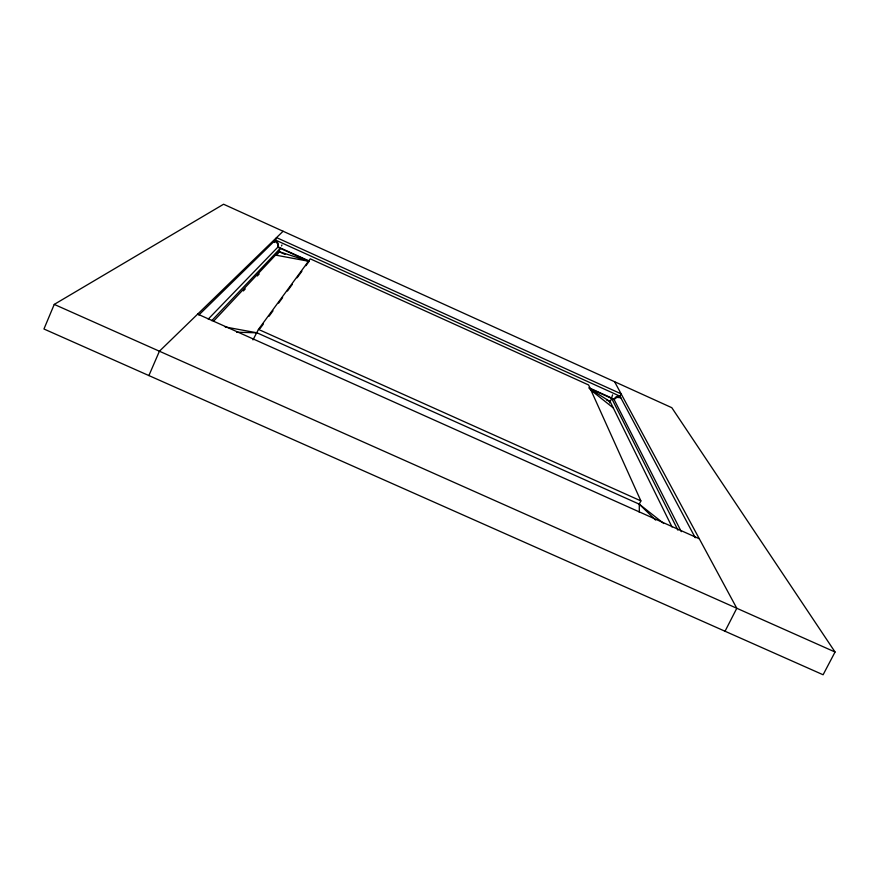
<?xml version="1.0" encoding="UTF-8"?>
<svg xmlns="http://www.w3.org/2000/svg" width="879" height="879" viewBox="0 0 879 879"><rect width="100%" height="100%" fill="white"/><g stroke="black" fill="none" stroke-linecap="round" stroke-linejoin="round"><path stroke-width="1.32" d="M612.63 394.836L611.905 396.868M54.245 304.398L43.95 328.999L823.107 674.764L835.05 652.009L671.809 407.691L223.585 204.236L54.245 304.398L835.05 652.009M148.892 375.575L159.418 351.215L283.093 231.254M274.391 242.494L276.544 237.605L621.123 393.847L619.409 397.385M277.709 254.152L280.28 248.317L278.072 246.911L278.05 243.208L275.468 240.044L198.852 314.99M252.987 339.887L258.459 329.394L310.232 258.833L588.611 384.98L640.879 500.898L639.264 504.172L639.341 512.358M609.499 402.956L611.685 398.44L613.828 399.011L681.291 531.674M281.511 245.922L281.972 244.988M725.043 631.243L736.789 608.268L614.575 381.706M260.162 328.405L263.37 323.999M268.996 316.308L273.006 310.803M278.621 303.112L282.631 297.607M287.455 291.015L292.267 284.411M297.08 277.819L301.904 271.226M305.914 265.722L309.122 261.327L278.841 251.581L213.421 321.329M243.406 290.927L245.263 288.927M257.327 275.973L259.195 273.973M211.751 320.67L280.28 248.317M208.235 319.099L278.072 246.911L309.265 261.041M236.616 332.218L256.954 332.8L639.264 504.172L663.799 523.521M695.267 537.75L619.981 396.209L616.421 396.561L613.828 399.011L588.952 387.749M225.189 326.966L256.954 332.8M275.534 255.097L309.122 261.327M620.794 397.747L616.849 397.363L614.08 399.527L589.183 388.243M258.459 329.394L640.879 500.898M197.676 314.1L699.299 538.772M275.468 240.044L619.981 396.209M309.045 261.349L277.797 247.197L277.621 243.648L274.644 240.857M278.841 251.581L285.016 254.383M606.554 399.967L610.158 401.604L672.05 527.026M589.71 388.815L610.158 401.604M590.545 389.869L613.289 407.944M639.264 504.172L655.613 520.071M611.685 398.44L677.94 530.169"/></g></svg>
